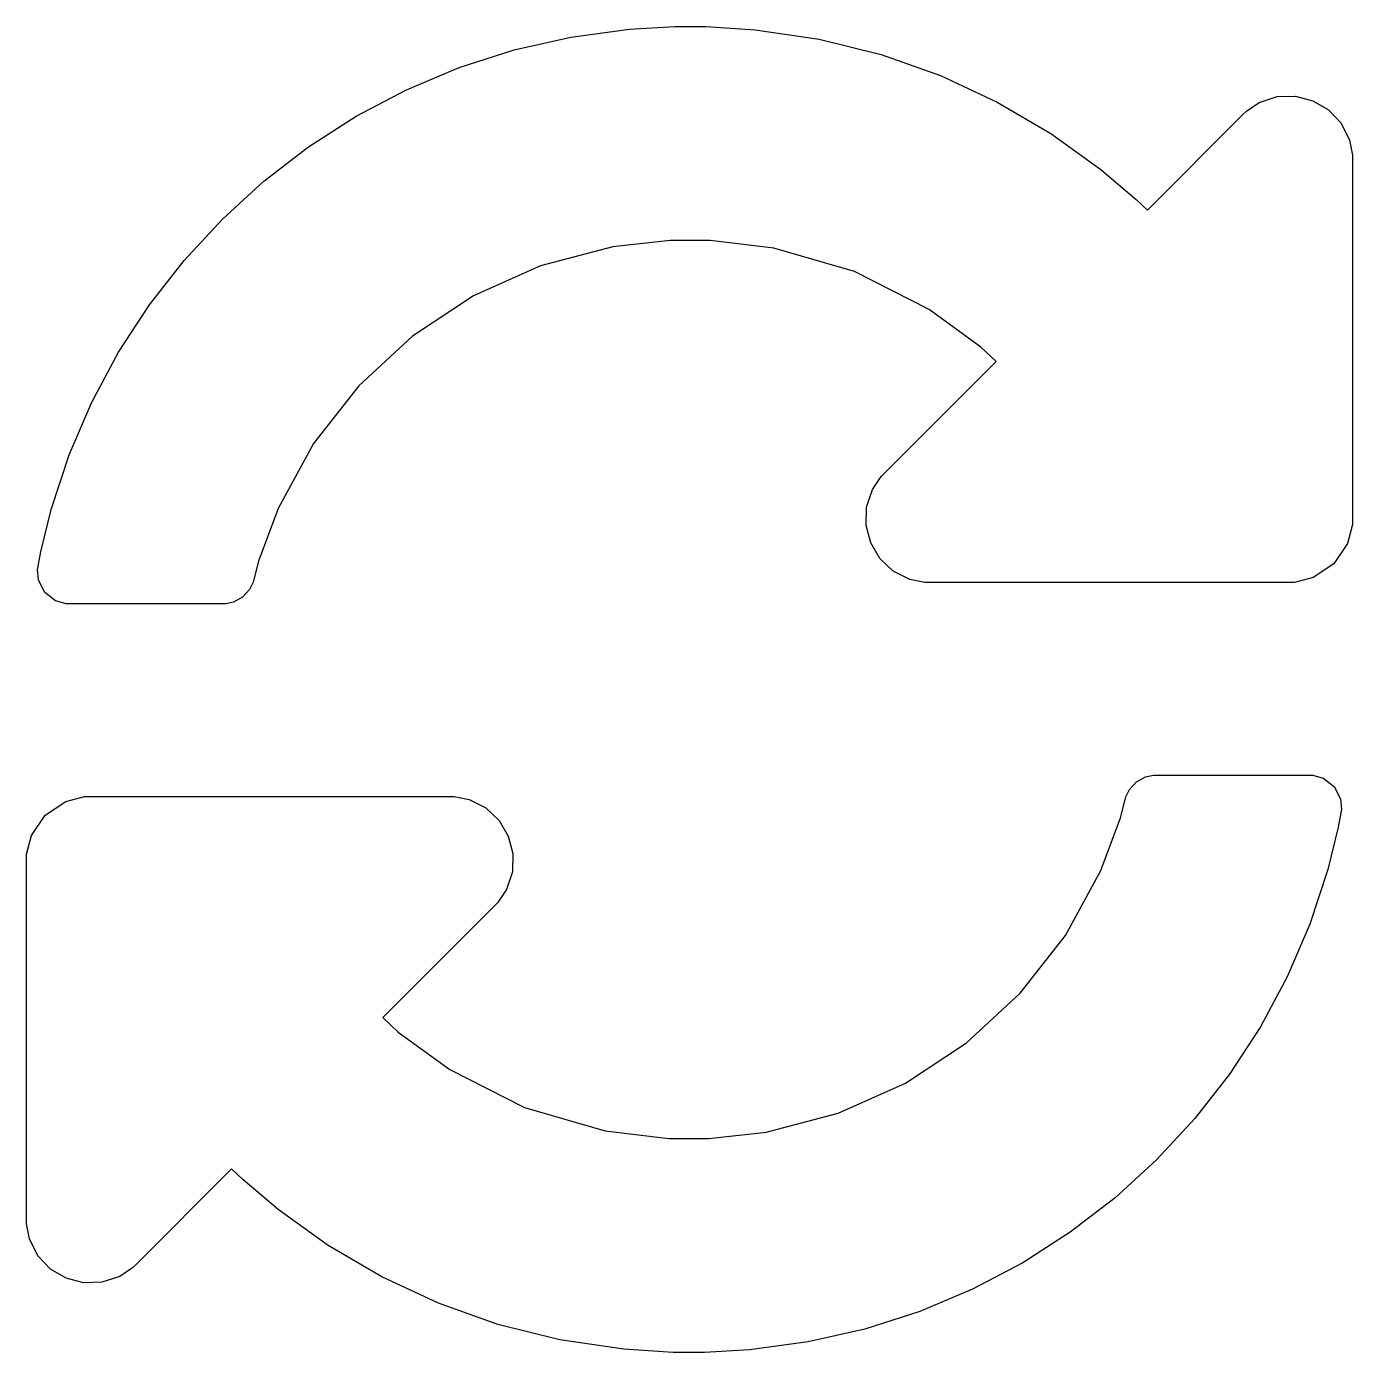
# Model space of a CAD drawing. Extents: x 0.08 to 5.25, y 0.08 to 5.25.
import ezdxf

# ---------------------------------------------------------------- set-up
doc = ezdxf.new("R2010")
doc.units = 0
doc.layers.get('0').update_dxf_attribs({"linetype": 'CONTINUOUS'})

msp = doc.modelspace()

# ---------------------------------------------------------------- linework, layer by layer
at = {"color": 0}
for points in [[(3.8617, 3.945), (3.8016, 4.0012), (3.6003, 4.1474), (3.3093, 4.2954), (2.9954, 4.386), (2.7476, 4.4168), (2.6651, 4.4167), (2.5909, 4.4166), (2.3684, 4.3912), (2.0867, 4.3179), (1.8247, 4.2006), (1.5868, 4.0435), (1.3777, 3.8505), (1.2019, 3.6255), (1.0643, 3.3724), (0.987, 3.1661), (0.9693, 3.0953), (0.9668, 3.0853), (0.9525, 3.0569), (0.925, 3.0267), (0.8893, 3.0071), (0.8583, 3), (0.848, 3), (0.2511, 3), (0.2375, 3), (0.1968, 3.0123), (0.1548, 3.0451), (0.1302, 3.0922), (0.1256, 3.1344), (0.1281, 3.1477), (0.1386, 3.2034), (0.1799, 3.3685), (0.2501, 3.5816), (0.3378, 3.7862), (0.4423, 3.9811), (0.5624, 4.1656), (0.6975, 4.3389), (0.8465, 4.4998), (1.0085, 4.6477), (1.1827, 4.7815), (1.3681, 4.9004), (1.5639, 5.0035), (1.7691, 5.0899), (1.9829, 5.1586), (2.2044, 5.2088), (2.4326, 5.2396), (2.6081, 5.25), (2.6667, 5.25), (2.7307, 5.25), (2.923, 5.2375), (3.1723, 5.2006), (3.4131, 5.1405), (3.6445, 5.0585), (3.8652, 4.9557), (4.074, 4.8333), (4.2697, 4.6925), (4.4077, 4.5761), (4.4512, 4.5345), (4.8232, 4.9066), (4.837, 4.9204), (4.8868, 4.9534), (4.9563, 4.9767), (5.0275, 4.9786), (5.0957, 4.9608), (5.1565, 4.9252), (5.2055, 4.8735), (5.2381, 4.8078), (5.25, 4.7493), (5.25, 4.7298), (5.25, 3.3333), (5.25, 3.309), (5.2303, 3.2361), (5.1768, 3.1566), (5.0973, 3.103), (5.0243, 3.0833), (5, 3.0833), (3.6036, 3.0833), (3.584, 3.0833), (3.5256, 3.0952), (3.4598, 3.1279), (3.4082, 3.1769), (3.3726, 3.2377), (3.3547, 3.3059), (3.3566, 3.377), (3.38, 3.4466), (3.413, 3.4963), (3.4268, 3.5101), (3.8617, 3.945)], [(0.3333, 2.25), (1.7298, 2.25), (1.7492, 2.25), (1.8077, 2.2382), (1.8735, 2.2055), (1.9251, 2.1565), (1.9607, 2.0957), (1.9786, 2.0275), (1.9767, 1.9564), (1.9533, 1.8868), (1.9204, 1.837), (1.9066, 1.8232), (1.4717, 1.3883), (1.5317, 1.3321), (1.733, 1.186), (2.0239, 1.038), (2.3379, 0.9473), (2.5857, 0.9166), (2.6683, 0.9167), (2.7424, 0.9167), (2.9648, 0.9422), (3.2464, 1.0155), (3.5085, 1.1326), (3.7464, 1.2897), (3.9555, 1.4828), (4.1312, 1.7077), (4.2689, 1.9608), (4.3463, 2.1672), (4.364, 2.238), (4.3665, 2.248), (4.3807, 2.2765), (4.4083, 2.3066), (4.444, 2.3263), (4.475, 2.3333), (4.4854, 2.3333), (5.0823, 2.3333), (5.0958, 2.3333), (5.1364, 2.3211), (5.1784, 2.2883), (5.2031, 2.2412), (5.2077, 2.1989), (5.2052, 2.1856), (5.1948, 2.13), (5.1534, 1.9648), (5.0832, 1.7517), (4.9954, 1.5472), (4.891, 1.3523), (4.7708, 1.1678), (4.6358, 0.9945), (4.4868, 0.8336), (4.3248, 0.6857), (4.1506, 0.5519), (3.9652, 0.4329), (3.7694, 0.3299), (3.5642, 0.2435), (3.3504, 0.1748), (3.1289, 0.1246), (2.9007, 0.0938), (2.7252, 0.0833), (2.6667, 0.0833), (2.6025, 0.0833), (2.4103, 0.0959), (2.161, 0.1328), (1.9201, 0.1929), (1.6887, 0.2749), (1.468, 0.3777), (1.2593, 0.5001), (1.0636, 0.6408), (0.9256, 0.7573), (0.8822, 0.7988), (0.5101, 0.4268), (0.4963, 0.413), (0.4465, 0.38), (0.377, 0.3567), (0.3058, 0.3548), (0.2376, 0.3726), (0.1768, 0.4082), (0.1278, 0.4599), (0.0952, 0.5256), (0.0833, 0.5841), (0.0833, 0.6036), (0.0833, 2), (0.0833, 2.0244), (0.103, 2.0973), (0.1565, 2.1768), (0.236, 2.2304), (0.309, 2.25), (0.3333, 2.25)]]:
    msp.add_lwpolyline(points, close=True, dxfattribs=at)

doc.saveas('drawing.dxf')
